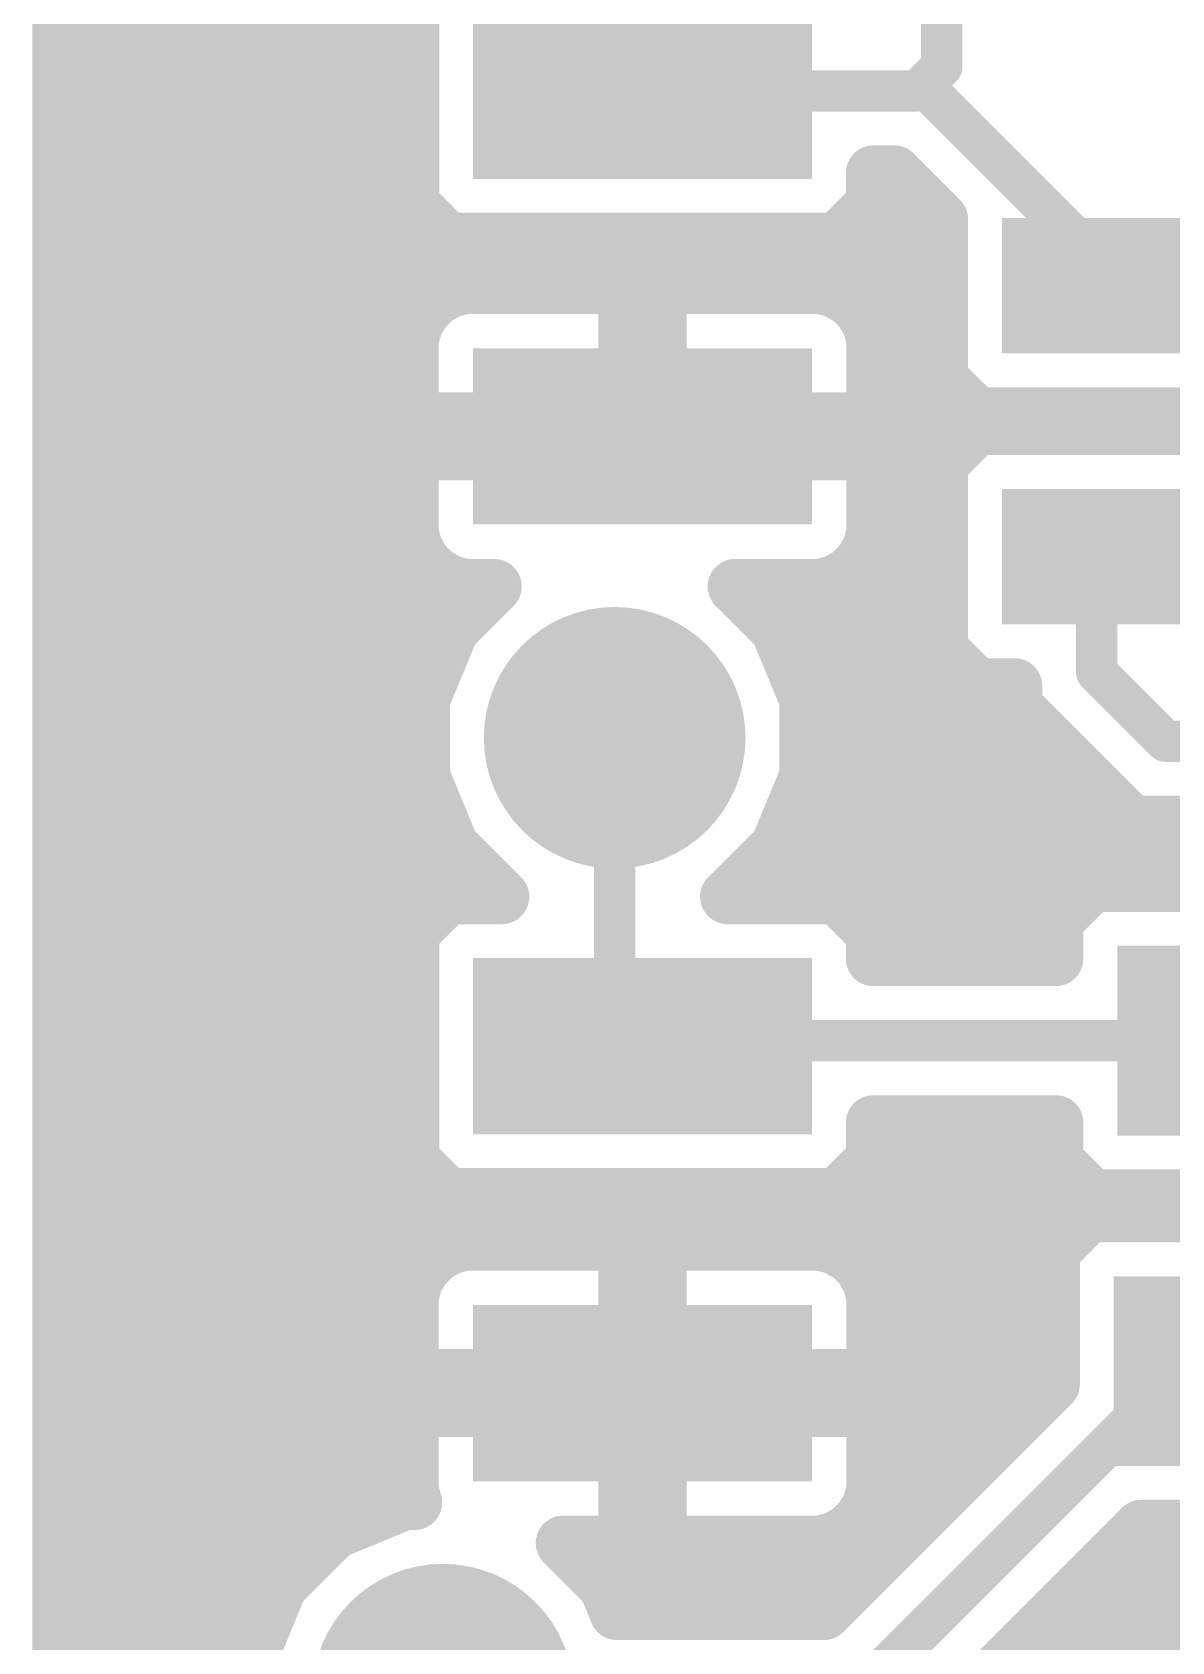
# Model space of a CAD drawing. Extents: x -40.6 to 40.6, y -25.6 to 25.6.
# Drawn here: x -33.71 to -25.3, y -13.71 to -1.83 of the extents above; entities that cross this region are included whole.
import ezdxf

# ---------------------------------------------------------------- set-up
doc = ezdxf.new("R2010")
doc.units = 0
doc.layers.add('1', color=22, linetype='CONTINUOUS')
doc.layers.add('18', color=82, linetype='CONTINUOUS')

# ---------------------------------------------------------------- blocks, each defined once
blk = doc.blocks.new('RECT')
blk.add_solid([(-0.5, -0.5), (0.5, -0.5), (-0.5, 0.5), (0.5, 0.5)])
blk = doc.blocks.new('ROUNDV')
at = {"const_width": 0.5}
blk.add_lwpolyline([(0, -0.25, 1), (0, 0.25, 1), (0, -0.25)], format="xyb", dxfattribs=at)

msp = doc.modelspace()

# ---------------------------------------------------------------- linework, layer by layer
at = {"layer": '1'}
for points, const_width in [([(-33.5066, -21.2058), (-33.5066, 8.5122)], 0.4064), ([(-32.258, 1.778), (-32.258, -5.0546)], 0.3048), ([(-27.0002, -2.0828), (-27.0002, -0.5842)], 0.3048), ([(-30.911, -1.4241), (-30.911, -3.0995)], 0.4064), ([(-33.5066, -1.6256), (-30.911, -1.6256)], 0.4064), ([(-33.5066, -2.032), (-30.911, -2.032)], 0.4064), ([(-27.1399, -2.2225), (-27.0002, -2.0828)], 0.3048), ([(-29.2078, -2.2618), (-27.1792, -2.2618)], 0.3048), ([(-27.1792, -2.2618), (-27.1399, -2.2225)], 0.3048), ([(-25.8572, -3.5052), (-27.1399, -2.2225)], 0.3048), ([(-33.5066, -2.4384), (-30.911, -2.4384)], 0.4064), ([(-33.5066, -2.8448), (-30.911, -2.8448)], 0.4064), ([(-27.5046, -3.0995), (-27.5046, -2.8674)], 0.4064), ([(-27.5046, -2.8674), (-27.3514, -2.8674)], 0.4064), ([(-27.3514, -2.8674), (-27.0104, -3.2084)], 0.4064), ([(-30.911, -3.0995), (-30.6455, -3.365)], 0.4064), ([(-27.7701, -3.365), (-27.5046, -3.0995)], 0.4064), ([(-33.5066, -3.2512), (-30.7593, -3.2512)], 0.4064), ([(-27.6563, -3.2512), (-27.0104, -3.2512)], 0.4064), ([(-27.0104, -3.2084), (-27.0104, -4.3867)], 0.4064), ([(-30.6455, -3.365), (-27.7701, -3.365)], 0.4064), ([(-25.8572, -3.699), (-25.8572, -3.5052)], 0.3048), ([(-33.5066, -3.6576), (-27.0104, -3.6576)], 0.4064), ([(-30.6343, -3.7358), (-30.7385, -3.7959)], 0.4064), ([(-30.518, -3.7046), (-30.6343, -3.7358)], 0.4064), ([(-29.3296, -3.7046), (-30.518, -3.7046)], 0.4064), ([(-29.3296, -4.69), (-29.3296, -3.7046)], 0.4064), ([(-29.086, -3.7046), (-29.086, -4.69)], 0.4064), ([(-27.8976, -3.7046), (-29.086, -3.7046)], 0.4064), ([(-27.7813, -3.7358), (-27.8976, -3.7046)], 0.4064), ([(-27.6771, -3.7959), (-27.7813, -3.7358)], 0.4064), ([(-30.8237, -3.8811), (-30.8838, -3.9853)], 0.4064), ([(-30.7385, -3.7959), (-30.8237, -3.8811)], 0.4064), ([(-27.5919, -3.8811), (-27.6771, -3.7959)], 0.4064), ([(-27.5318, -3.9853), (-27.5919, -3.8811)], 0.4064), ([(-30.8838, -3.9853), (-30.915, -4.1016)], 0.4064), ([(-27.5006, -4.1016), (-27.5318, -3.9853)], 0.4064), ([(-33.5066, -4.064), (-30.9049, -4.064)], 0.4064), ([(-30.915, -4.1016), (-30.915, -4.69)], 0.4064), ([(-29.3296, -4.064), (-29.086, -4.064)], 0.4064), ([(-27.5107, -4.064), (-27.0104, -4.064)], 0.4064), ([(-27.5006, -4.69), (-27.5006, -4.1016)], 0.4064), ([(-33.5066, -4.4704), (-30.915, -4.4704)], 0.4064), ([(-29.3296, -4.4704), (-29.086, -4.4704)], 0.4064), ([(-27.5006, -4.4704), (-26.9267, -4.4704)], 0.4064), ([(-27.0104, -4.3867), (-26.7449, -4.6522)], 0.4064), ([(-30.915, -4.69), (-29.3296, -4.69)], 0.4064), ([(-29.086, -4.69), (-29.3296, -4.69)], 0.4064), ([(-29.3296, -4.69), (-29.3296, -4.9336)], 0.4064), ([(-29.086, -4.9336), (-29.086, -4.69)], 0.4064), ([(-29.086, -4.69), (-27.5006, -4.69)], 0.4064), ([(-26.7449, -4.6522), (-24.9695, -4.6522)], 0.4064), ([(-26.7449, -4.7458), (-27.0104, -5.0113)], 0.4064), ([(-24.9695, -4.7458), (-26.7449, -4.7458)], 0.4064), ([(-33.5066, -4.8768), (-29.3296, -4.8768)], 0.4064), ([(-31.2024, -4.8118), (-31.8516, -5.461)], 0.3048), ([(-29.2078, -4.8118), (-31.2024, -4.8118)], 0.3048), ([(-29.3296, -4.9336), (-30.915, -4.9336)], 0.4064), ([(-30.915, -4.9336), (-30.915, -5.522)], 0.4064), ([(-29.086, -4.8768), (-26.8759, -4.8768)], 0.4064), ([(-27.5006, -4.9336), (-29.086, -4.9336)], 0.4064), ([(-27.5006, -5.522), (-27.5006, -4.9336)], 0.4064), ([(-27.0104, -5.0113), (-27.0104, -6.3867)], 0.4064), ([(-32.258, -5.0546), (-31.8516, -5.461)], 0.3048), ([(-33.5066, -5.2832), (-30.915, -5.2832)], 0.4064), ([(-27.5006, -5.2832), (-27.0104, -5.2832)], 0.4064), ([(-31.8516, -5.461), (-32.2326, -5.842)], 0.3048), ([(-30.915, -5.522), (-30.8838, -5.6383)], 0.4064), ([(-27.5318, -5.6383), (-27.5006, -5.522)], 0.4064), ([(-30.8838, -5.6383), (-30.8237, -5.7425)], 0.4064), ([(-27.5919, -5.7425), (-27.5318, -5.6383)], 0.4064), ([(-33.5066, -5.6896), (-30.8542, -5.6896)], 0.4064), ([(-30.8237, -5.7425), (-30.7385, -5.8277)], 0.4064), ([(-27.6771, -5.8277), (-27.5919, -5.7425)], 0.4064), ([(-27.5614, -5.6896), (-27.0104, -5.6896)], 0.4064), ([(-25.8572, -5.699), (-25.8572, -6.5532)], 0.3048), ([(-32.2326, -5.842), (-32.2326, -12.192)], 0.3048), ([(-30.7385, -5.8277), (-30.6343, -5.8878)], 0.4064), ([(-30.6343, -5.8878), (-30.518, -5.919)], 0.4064), ([(-27.8976, -5.919), (-27.7813, -5.8878)], 0.4064), ([(-27.7813, -5.8878), (-27.6771, -5.8277)], 0.4064), ([(-30.3023, -5.919), (-30.6157, -6.2323)], 0.4064), ([(-30.518, -5.919), (-30.3023, -5.919)], 0.4064), ([(-28.2107, -6.2323), (-28.5241, -5.919)], 0.4064), ([(-28.5241, -5.919), (-27.8976, -5.919)], 0.4064), ([(-33.5066, -6.096), (-30.4793, -6.096)], 0.4064), ([(-28.3471, -6.096), (-27.0104, -6.096)], 0.4064), ([(-30.6157, -6.2323), (-30.8316, -6.7537)], 0.4064), ([(-27.9948, -6.7537), (-28.2107, -6.2323)], 0.4064), ([(-27.0104, -6.3867), (-26.7449, -6.6522)], 0.4064), ([(-33.5066, -6.5024), (-30.7275, -6.5024)], 0.4064), ([(-28.0989, -6.5024), (-26.8947, -6.5024)], 0.4064), ([(-25.8572, -6.5532), (-25.3492, -7.0612)], 0.3048), ([(-26.7449, -6.6522), (-26.4628, -6.6522)], 0.4064), ([(-26.4628, -6.6522), (-26.4628, -6.804)], 0.4064), ([(-30.8316, -6.7537), (-30.8316, -7.3179)], 0.4064), ([(-27.9948, -7.3179), (-27.9948, -6.7537)], 0.4064), ([(-26.4628, -6.804), (-25.9548, -7.312)], 0.4064), ([(-33.5066, -6.9088), (-30.8316, -6.9088)], 0.4064), ([(-27.9948, -6.9088), (-26.358, -6.9088)], 0.4064), ([(-29.4132, -7.0358), (-29.4132, -9.1064)], 0.3048), ([(-25.3492, -7.0612), (-23.2062, -7.0612)], 0.3048), ([(-33.5066, -7.3152), (-30.8316, -7.3152)], 0.4064), ([(-30.8316, -7.3179), (-30.6157, -7.8393)], 0.4064), ([(-28.2107, -7.8393), (-27.9948, -7.3179)], 0.4064), ([(-27.9948, -7.3152), (-25.9516, -7.3152)], 0.4064), ([(-25.9548, -7.312), (-25.6, -7.6668)], 0.4064), ([(-25.6, -7.6668), (-24.1674, -7.6668)], 0.4064), ([(-33.5066, -7.7216), (-30.6644, -7.7216)], 0.4064), ([(-28.162, -7.7216), (-24.1674, -7.7216)], 0.4064), ([(-30.6157, -7.8393), (-30.2463, -8.2086)], 0.4064), ([(-28.5801, -8.2086), (-28.2107, -7.8393)], 0.4064), ([(-33.5066, -8.128), (-30.3269, -8.128)], 0.4064), ([(-28.4995, -8.128), (-25.9041, -8.128)], 0.4064), ([(-25.8939, -8.1178), (-26.1594, -8.3833)], 0.4064), ([(-24.5185, -8.1178), (-25.8939, -8.1178)], 0.4064), ([(-30.6455, -8.2086), (-30.911, -8.4741)], 0.4064), ([(-30.2463, -8.2086), (-30.6455, -8.2086)], 0.4064), ([(-27.7701, -8.2086), (-28.5801, -8.2086)], 0.4064), ([(-27.5046, -8.4741), (-27.7701, -8.2086)], 0.4064), ([(-26.1594, -8.3833), (-26.1594, -8.6654)], 0.4064), ([(-30.911, -8.4741), (-30.911, -10.1495)], 0.4064), ([(-27.5046, -8.6654), (-27.5046, -8.4741)], 0.4064), ([(-33.5066, -8.5344), (-30.911, -8.5344)], 0.4064), ([(-27.5046, -8.5344), (-26.1594, -8.5344)], 0.4064), ([(-26.1594, -8.6654), (-27.5046, -8.6654)], 0.4064), ([(-33.5066, -8.9408), (-30.911, -8.9408)], 0.4064), ([(-29.4132, -9.1064), (-29.2078, -9.3118)], 0.3048), ([(-33.5066, -9.3472), (-30.911, -9.3472)], 0.4064), ([(-29.167, -9.271), (-29.2078, -9.3118)], 0.3048), ([(-26.8224, -9.271), (-29.167, -9.271)], 0.3048), ([(-25.2062, -9.271), (-26.8224, -9.271)], 0.3048), ([(-33.5066, -9.7536), (-30.911, -9.7536)], 0.4064), ([(-27.5046, -10.1495), (-27.5046, -9.8766)], 0.4064), ([(-27.5046, -9.8766), (-26.1594, -9.8766)], 0.4064), ([(-26.1594, -9.8766), (-26.1594, -10.1587)], 0.4064), ([(-33.5066, -10.16), (-30.9005, -10.16)], 0.4064), ([(-30.911, -10.1495), (-30.6455, -10.415)], 0.4064), ([(-27.7701, -10.415), (-27.5046, -10.1495)], 0.4064), ([(-27.5151, -10.16), (-26.1581, -10.16)], 0.4064), ([(-26.1594, -10.1587), (-25.8939, -10.4242)], 0.4064), ([(-30.6455, -10.415), (-27.7701, -10.415)], 0.4064), ([(-25.8939, -10.4242), (-24.5185, -10.4242)], 0.4064), ([(-33.5066, -10.5664), (-25.9295, -10.5664)], 0.4064), ([(-25.9193, -10.5562), (-26.1848, -10.8217)], 0.4064), ([(-24.5439, -10.5562), (-25.9193, -10.5562)], 0.4064), ([(-30.518, -10.7646), (-30.6343, -10.7958)], 0.4064), ([(-29.3296, -10.7646), (-30.518, -10.7646)], 0.4064), ([(-29.3296, -11.75), (-29.3296, -10.7646)], 0.4064), ([(-27.8976, -10.7646), (-29.086, -10.7646)], 0.4064), ([(-29.086, -10.7646), (-29.086, -11.75)], 0.4064), ([(-27.7813, -10.7958), (-27.8976, -10.7646)], 0.4064), ([(-30.7385, -10.8559), (-30.8237, -10.9411)], 0.4064), ([(-30.6343, -10.7958), (-30.7385, -10.8559)], 0.4064), ([(-27.6771, -10.8559), (-27.7813, -10.7958)], 0.4064), ([(-27.5919, -10.9411), (-27.6771, -10.8559)], 0.4064), ([(-26.1848, -10.8217), (-26.1848, -11.8062)], 0.4064), ([(-33.5066, -10.9728), (-30.842, -10.9728)], 0.4064), ([(-30.8237, -10.9411), (-30.8838, -11.0453)], 0.4064), ([(-29.3296, -10.9728), (-29.086, -10.9728)], 0.4064), ([(-27.5318, -11.0453), (-27.5919, -10.9411)], 0.4064), ([(-27.5736, -10.9728), (-26.1848, -10.9728)], 0.4064), ([(-30.8838, -11.0453), (-30.915, -11.1616)], 0.4064), ([(-27.5006, -11.1616), (-27.5318, -11.0453)], 0.4064), ([(-30.915, -11.1616), (-30.915, -11.75)], 0.4064), ([(-27.5006, -11.75), (-27.5006, -11.1616)], 0.4064), ([(-33.5066, -11.3792), (-30.915, -11.3792)], 0.4064), ([(-29.3296, -11.3792), (-29.086, -11.3792)], 0.4064), ([(-27.5006, -11.3792), (-26.1848, -11.3792)], 0.4064), ([(-33.5066, -11.7856), (-29.3296, -11.7856)], 0.4064), ([(-30.915, -11.75), (-29.3296, -11.75)], 0.4064), ([(-29.6672, -11.9126), (-29.5402, -11.7856)], 0.3048), ([(-29.5402, -11.7856), (-29.1084, -11.7856)], 0.3048), ([(-29.086, -11.75), (-29.3296, -11.75)], 0.4064), ([(-29.3296, -11.75), (-29.3296, -11.9936)], 0.4064), ([(-29.1216, -11.7856), (-29.2078, -11.8718)], 0.3048), ([(-29.086, -11.9936), (-29.086, -11.75)], 0.4064), ([(-29.086, -11.75), (-27.5006, -11.75)], 0.4064), ([(-29.086, -11.7856), (-26.1848, -11.7856)], 0.4064), ([(-29.1084, -11.7856), (-29.1216, -11.7856)], 0.3048), ([(-26.1848, -11.8062), (-27.87, -13.4914)], 0.4064), ([(-25.2316, -11.7094), (-27.6192, -14.097)], 0.3048), ([(-32.6246, -12.9), (-30.9118, -11.8872)], 0.3048), ([(-30.9118, -11.8872), (-29.6926, -11.8872)], 0.3048), ([(-29.6926, -11.8872), (-29.6672, -11.9126)], 0.3048), ([(-29.3296, -11.9936), (-30.915, -11.9936)], 0.4064), ([(-30.915, -11.9936), (-30.915, -12.582)], 0.4064), ([(-29.3296, -12.979), (-29.3296, -11.9936)], 0.4064), ([(-29.3296, -11.9936), (-29.086, -11.9936)], 0.4064), ([(-29.086, -11.9936), (-29.086, -12.979)], 0.4064), ([(-27.5006, -11.9936), (-29.086, -11.9936)], 0.4064), ([(-27.5006, -12.582), (-27.5006, -11.9936)], 0.4064), ([(-33.5066, -12.192), (-30.915, -12.192)], 0.4064), ([(-29.3296, -12.192), (-29.086, -12.192)], 0.4064), ([(-27.5006, -12.192), (-26.5706, -12.192)], 0.4064), ([(-32.2326, -12.192), (-32.6246, -12.9)], 0.3048), ([(-33.5066, -12.5984), (-30.9106, -12.5984)], 0.4064), ([(-30.915, -12.582), (-30.8891, -12.6786)], 0.4064), ([(-29.3296, -12.5984), (-29.086, -12.5984)], 0.4064), ([(-27.5318, -12.6983), (-27.5006, -12.582)], 0.4064), ([(-27.505, -12.5984), (-26.977, -12.5984)], 0.4064), ([(-30.9623, -12.6786), (-31.4837, -12.8945)], 0.4064), ([(-30.8891, -12.6786), (-30.9623, -12.6786)], 0.4064), ([(-27.5919, -12.8025), (-27.5318, -12.6983)], 0.4064), ([(-31.4837, -12.8945), (-31.8827, -13.2935)], 0.4064), ([(-27.7813, -12.9478), (-27.6771, -12.8877)], 0.4064), ([(-27.6771, -12.8877), (-27.5919, -12.8025)], 0.4064), ([(-27.0136, -14.3478), (-25.5283, -12.8626)], 0.4064), ([(-25.5283, -12.8626), (-24.5439, -12.8626)], 0.4064), ([(-33.5066, -13.0048), (-31.5939, -13.0048)], 0.4064), ([(-32.6246, -18.3864), (-32.6246, -12.9)], 0.3048), ([(-29.4777, -13.2935), (-29.7923, -12.979)], 0.4064), ([(-29.7923, -12.979), (-29.3296, -12.979)], 0.4064), ([(-29.7665, -13.0048), (-27.3834, -13.0048)], 0.4064), ([(-29.086, -12.979), (-27.8976, -12.979)], 0.4064), ([(-27.8976, -12.979), (-27.7813, -12.9478)], 0.4064), ([(-25.6706, -13.0048), (-24.1928, -13.0048)], 0.4064), ([(-31.8827, -13.2935), (-32.0986, -13.8149)], 0.4064), ([(-29.3958, -13.4914), (-29.4777, -13.2935)], 0.4064), ([(-33.5066, -13.4112), (-31.9314, -13.4112)], 0.4064), ([(-29.429, -13.4112), (-27.7898, -13.4112)], 0.4064), ([(-27.87, -13.4914), (-29.3958, -13.4914)], 0.4064), ([(-26.077, -13.4112), (-24.1928, -13.4112)], 0.4064), ([(-33.5066, -13.8176), (-32.0986, -13.8176)], 0.4064), ([(-32.0986, -13.8149), (-32.0986, -14.3791)], 0.4064), ([(-26.4834, -13.8176), (-24.1928, -13.8176)], 0.4064)]:
    msp.add_lwpolyline(points, dxfattribs=dict(at, const_width=const_width))
for points, const_width in [([(-33.5066, -1.524, 1), (-33.5066, -1.7272)], 0.2032), ([(-30.911, -1.7272, 1), (-30.911, -1.524)], 0.2032), ([(-33.5066, -1.9304, 1), (-33.5066, -2.1336)], 0.2032), ([(-30.911, -2.1336, 1), (-30.911, -1.9304)], 0.2032), ([(-27.0764, -2.0828, 1), (-26.924, -2.0828)], 0.1524), ([(-26.9463, -2.1367, 1), (-27.0541, -2.0289)], 0.1524), ([(-29.2078, -2.1856, 1), (-29.2078, -2.338)], 0.1524), ([(-27.2331, -2.2079, 1), (-27.1253, -2.3157)], 0.1524), ([(-27.086, -2.1686, 1), (-27.1938, -2.2764)], 0.1524), ([(-27.1938, -2.1686, 1), (-27.086, -2.2764)], 0.1524), ([(-27.086, -2.2764, 1), (-27.1938, -2.1686)], 0.1524), ([(-27.1792, -2.338, 1), (-27.1792, -2.1856)], 0.1524), ([(-33.5066, -2.3368, 1), (-33.5066, -2.54)], 0.2032), ([(-30.911, -2.54, 1), (-30.911, -2.3368)], 0.2032), ([(-33.5066, -2.7432, 1), (-33.5066, -2.9464)], 0.2032), ([(-30.911, -2.9464, 1), (-30.911, -2.7432)], 0.2032), ([(-27.403, -2.8674, 1), (-27.6062, -2.8674)], 0.2032), ([(-27.5046, -2.7658, 1), (-27.5046, -2.969)], 0.2032), ([(-27.2796, -2.7956, 1), (-27.4233, -2.9392)], 0.2032), ([(-27.3514, -2.969, 1), (-27.3514, -2.7658)], 0.2032), ([(-30.8392, -3.0277, 1), (-30.9828, -3.1714)], 0.2032), ([(-27.4328, -3.1714, 1), (-27.5764, -3.0277)], 0.2032), ([(-33.5066, -3.1496, 1), (-33.5066, -3.3528)], 0.2032), ([(-31.0126, -3.0995, 1), (-30.8094, -3.0995)], 0.2032), ([(-30.7593, -3.3528, 1), (-30.7593, -3.1496)], 0.2032), ([(-27.6563, -3.1496, 1), (-27.6563, -3.3528)], 0.2032), ([(-27.6062, -3.0995, 1), (-27.403, -3.0995)], 0.2032), ([(-26.9088, -3.2084, 1), (-27.112, -3.2084)], 0.2032), ([(-27.0822, -3.2803, 1), (-26.9386, -3.1366)], 0.2032), ([(-27.0104, -3.3528, 1), (-27.0104, -3.1496)], 0.2032), ([(-30.6455, -3.2634, 1), (-30.6455, -3.4666)], 0.2032), ([(-30.7174, -3.4368, 1), (-30.5737, -3.2932)], 0.2032), ([(-27.8419, -3.2932, 1), (-27.6982, -3.4368)], 0.2032), ([(-27.7701, -3.4666, 1), (-27.7701, -3.2634)], 0.2032), ([(-25.781, -3.5052, 1), (-25.9334, -3.5052)], 0.1524), ([(-25.9111, -3.5591, 1), (-25.8033, -3.4513)], 0.1524), ([(-33.5066, -3.556, 1), (-33.5066, -3.7592)], 0.2032), ([(-30.6606, -3.6376, 1), (-30.608, -3.8339)], 0.2032), ([(-30.5835, -3.8237, 1), (-30.6851, -3.6478)], 0.2032), ([(-30.518, -3.603, 1), (-30.518, -3.8062)], 0.2032), ([(-30.4917, -3.8027, 1), (-30.5443, -3.6065)], 0.2032), ([(-29.228, -3.7046, 1), (-29.4312, -3.7046)], 0.2032), ([(-29.3296, -3.8062, 1), (-29.3296, -3.603)], 0.2032), ([(-28.9844, -3.7046, 1), (-29.1876, -3.7046)], 0.2032), ([(-29.086, -3.603, 1), (-29.086, -3.8062)], 0.2032), ([(-27.8713, -3.6065, 1), (-27.9239, -3.8027)], 0.2032), ([(-27.8976, -3.8062, 1), (-27.8976, -3.603)], 0.2032), ([(-27.7305, -3.6478, 1), (-27.8321, -3.8237)], 0.2032), ([(-27.8076, -3.8339, 1), (-27.755, -3.6376)], 0.2032), ([(-27.0104, -3.7592, 1), (-27.0104, -3.556)], 0.2032), ([(-30.7357, -3.9319, 1), (-30.9116, -3.8303)], 0.2032), ([(-30.7893, -3.708, 1), (-30.6877, -3.8839)], 0.2032), ([(-30.6667, -3.8678, 1), (-30.8104, -3.7241)], 0.2032), ([(-27.6052, -3.7241, 1), (-27.7489, -3.8678)], 0.2032), ([(-27.7279, -3.8839, 1), (-27.6263, -3.708)], 0.2032), ([(-27.504, -3.8303, 1), (-27.6799, -3.9319)], 0.2032), ([(-25.9334, -3.699, 1), (-25.781, -3.699)], 0.1524), ([(-30.7857, -4.0116, 1), (-30.982, -3.959)], 0.2032), ([(-30.8955, -3.8092, 1), (-30.7518, -3.9529)], 0.2032), ([(-27.6638, -3.9529, 1), (-27.5201, -3.8092)], 0.2032), ([(-27.4336, -3.959, 1), (-27.6299, -4.0116)], 0.2032), ([(-33.5066, -3.9624, 1), (-33.5066, -4.1656)], 0.2032), ([(-30.8134, -4.1016, 1), (-31.0166, -4.1016)], 0.2032), ([(-30.9718, -3.9345, 1), (-30.7959, -4.0361)], 0.2032), ([(-30.9049, -4.1656, 1), (-30.9049, -3.9624)], 0.2032), ([(-29.3296, -3.9624, 1), (-29.3296, -4.1656)], 0.2032), ([(-29.086, -4.1656, 1), (-29.086, -3.9624)], 0.2032), ([(-27.6197, -4.0361, 1), (-27.4438, -3.9345)], 0.2032), ([(-27.5107, -3.9624, 1), (-27.5107, -4.1656)], 0.2032), ([(-27.399, -4.1016, 1), (-27.6022, -4.1016)], 0.2032), ([(-27.0104, -4.1656, 1), (-27.0104, -3.9624)], 0.2032), ([(-31.0131, -4.0753, 1), (-30.8169, -4.1279)], 0.2032), ([(-27.5987, -4.1279, 1), (-27.4025, -4.0753)], 0.2032), ([(-33.5066, -4.3688, 1), (-33.5066, -4.572)], 0.2032), ([(-30.915, -4.572, 1), (-30.915, -4.3688)], 0.2032), ([(-29.3296, -4.3688, 1), (-29.3296, -4.572)], 0.2032), ([(-29.086, -4.572, 1), (-29.086, -4.3688)], 0.2032), ([(-27.5006, -4.3688, 1), (-27.5006, -4.572)], 0.2032), ([(-26.9386, -4.3149, 1), (-27.0822, -4.4586)], 0.2032), ([(-26.9267, -4.572, 1), (-26.9267, -4.3688)], 0.2032), ([(-27.112, -4.3867, 1), (-26.9088, -4.3867)], 0.2032), ([(-30.915, -4.5884, 1), (-30.915, -4.7916)], 0.2032), ([(-29.3296, -4.5884, 1), (-29.3296, -4.7916)], 0.2032), ([(-29.228, -4.69, 1), (-29.4312, -4.69)], 0.2032), ([(-29.3296, -4.7916, 1), (-29.3296, -4.5884)], 0.2032), ([(-28.9844, -4.69, 1), (-29.1876, -4.69)], 0.2032), ([(-29.086, -4.5884, 1), (-29.086, -4.7916)], 0.2032), ([(-29.086, -4.7916, 1), (-29.086, -4.5884)], 0.2032), ([(-27.5006, -4.7916, 1), (-27.5006, -4.5884)], 0.2032), ([(-26.7449, -4.5506, 1), (-26.7449, -4.7538)], 0.2032), ([(-26.8168, -4.724, 1), (-26.6731, -4.5804)], 0.2032), ([(-31.0166, -4.69, 1), (-30.8134, -4.69)], 0.2032), ([(-29.4312, -4.69, 1), (-29.228, -4.69)], 0.2032), ([(-29.1876, -4.69, 1), (-28.9844, -4.69)], 0.2032), ([(-27.6022, -4.69, 1), (-27.399, -4.69)], 0.2032), ([(-26.7449, -4.6442, 1), (-26.7449, -4.8474)], 0.2032), ([(-26.6731, -4.8176, 1), (-26.8168, -4.674)], 0.2032), ([(-33.5066, -4.7752, 1), (-33.5066, -4.9784)], 0.2032), ([(-31.2024, -4.7356, 1), (-31.2024, -4.888)], 0.1524), ([(-31.1485, -4.8657, 1), (-31.2563, -4.7579)], 0.1524), ([(-30.915, -4.832, 1), (-30.915, -5.0352)], 0.2032), ([(-30.8134, -4.9336, 1), (-31.0166, -4.9336)], 0.2032), ([(-29.3296, -4.9784, 1), (-29.3296, -4.7752)], 0.2032), ([(-29.3296, -5.0352, 1), (-29.3296, -4.832)], 0.2032), ([(-29.086, -4.7752, 1), (-29.086, -4.9784)], 0.2032), ([(-29.086, -4.832, 1), (-29.086, -5.0352)], 0.2032), ([(-29.2078, -4.888, 1), (-29.2078, -4.7356)], 0.1524), ([(-27.399, -4.9336, 1), (-27.6022, -4.9336)], 0.2032), ([(-27.5006, -5.0352, 1), (-27.5006, -4.832)], 0.2032), ([(-26.8759, -4.9784, 1), (-26.8759, -4.7752)], 0.2032), ([(-29.4312, -4.9336, 1), (-29.228, -4.9336)], 0.2032), ([(-29.1876, -4.9336, 1), (-28.9844, -4.9336)], 0.2032), ([(-26.9088, -5.0113, 1), (-27.112, -5.0113)], 0.2032), ([(-27.0822, -4.9394, 1), (-26.9386, -5.0831)], 0.2032), ([(-32.2041, -5.0007, 1), (-32.3119, -5.1085)], 0.1524), ([(-32.3342, -5.0546, 1), (-32.1818, -5.0546)], 0.1524), ([(-33.5066, -5.1816, 1), (-33.5066, -5.3848)], 0.2032), ([(-30.915, -5.3848, 1), (-30.915, -5.1816)], 0.2032), ([(-27.5006, -5.1816, 1), (-27.5006, -5.3848)], 0.2032), ([(-27.0104, -5.3848, 1), (-27.0104, -5.1816)], 0.2032), ([(-31.9055, -5.4071, 1), (-31.7977, -5.5149)], 0.1524), ([(-31.7977, -5.5149, 1), (-31.9055, -5.4071)], 0.1524), ([(-31.9055, -5.5149, 1), (-31.7977, -5.4071)], 0.1524), ([(-30.8169, -5.4957, 1), (-31.0131, -5.5483)], 0.2032), ([(-27.4025, -5.5483, 1), (-27.5987, -5.4957)], 0.2032), ([(-31.0166, -5.522, 1), (-30.8134, -5.522)], 0.2032), ([(-30.7959, -5.5875, 1), (-30.9718, -5.6891)], 0.2032), ([(-27.4438, -5.6891, 1), (-27.6197, -5.5875)], 0.2032), ([(-27.6022, -5.522, 1), (-27.399, -5.522)], 0.2032), ([(-33.5066, -5.588, 1), (-33.5066, -5.7912)], 0.2032), ([(-30.982, -5.6646, 1), (-30.7857, -5.612)], 0.2032), ([(-30.7518, -5.6707, 1), (-30.8955, -5.8144)], 0.2032), ([(-30.8542, -5.7912, 1), (-30.8542, -5.588)], 0.2032), ([(-27.5201, -5.8144, 1), (-27.6638, -5.6707)], 0.2032), ([(-27.5614, -5.588, 1), (-27.5614, -5.7912)], 0.2032), ([(-27.6299, -5.612, 1), (-27.4336, -5.6646)], 0.2032), ([(-27.0104, -5.7912, 1), (-27.0104, -5.588)], 0.2032), ([(-25.781, -5.699, 1), (-25.9334, -5.699)], 0.1524), ([(-32.1564, -5.842, 1), (-32.3088, -5.842)], 0.1524), ([(-30.9116, -5.7933, 1), (-30.7357, -5.6917)], 0.2032), ([(-30.6877, -5.7397, 1), (-30.7893, -5.9156)], 0.2032), ([(-30.8104, -5.8995, 1), (-30.6667, -5.7558)], 0.2032), ([(-30.608, -5.7897, 1), (-30.6606, -5.986)], 0.2032), ([(-30.6851, -5.9758, 1), (-30.5835, -5.7999)], 0.2032), ([(-27.8321, -5.7999, 1), (-27.7305, -5.9758)], 0.2032), ([(-27.755, -5.986, 1), (-27.8076, -5.7897)], 0.2032), ([(-27.7489, -5.7558, 1), (-27.6052, -5.8995)], 0.2032), ([(-27.6263, -5.9156, 1), (-27.7279, -5.7397)], 0.2032), ([(-27.6799, -5.6917, 1), (-27.504, -5.7933)], 0.2032), ([(-32.2865, -5.7881, 1), (-32.1787, -5.8959)], 0.1524), ([(-30.518, -5.8174, 1), (-30.518, -6.0206)], 0.2032), ([(-30.5443, -6.0171, 1), (-30.4917, -5.8209)], 0.2032), ([(-30.2305, -5.9908, 1), (-30.3742, -5.8472)], 0.2032), ([(-30.3023, -6.0206, 1), (-30.3023, -5.8174)], 0.2032), ([(-28.5241, -5.8174, 1), (-28.5241, -6.0206)], 0.2032), ([(-28.4522, -5.8472, 1), (-28.5959, -5.9908)], 0.2032), ([(-27.9239, -5.8209, 1), (-27.8713, -6.0171)], 0.2032), ([(-27.8976, -6.0206, 1), (-27.8976, -5.8174)], 0.2032), ([(-33.5066, -5.9944, 1), (-33.5066, -6.1976)], 0.2032), ([(-30.4793, -6.1976, 1), (-30.4793, -5.9944)], 0.2032), ([(-28.3471, -5.9944, 1), (-28.3471, -6.1976)], 0.2032), ([(-27.0104, -6.1976, 1), (-27.0104, -5.9944)], 0.2032), ([(-30.5218, -6.2712, 1), (-30.7095, -6.1935)], 0.2032), ([(-28.1169, -6.1935, 1), (-28.3046, -6.2712)], 0.2032), ([(-30.6875, -6.1605, 1), (-30.5438, -6.3042)], 0.2032), ([(-28.2826, -6.3042, 1), (-28.1389, -6.1605)], 0.2032), ([(-26.9386, -6.3149, 1), (-27.0822, -6.4586)], 0.2032), ([(-27.112, -6.3867, 1), (-26.9088, -6.3867)], 0.2032), ([(-33.5066, -6.4008, 1), (-33.5066, -6.604)], 0.2032), ([(-30.7275, -6.604, 1), (-30.7275, -6.4008)], 0.2032), ([(-28.0989, -6.4008, 1), (-28.0989, -6.604)], 0.2032), ([(-26.8947, -6.604, 1), (-26.8947, -6.4008)], 0.2032), ([(-25.8033, -6.4993, 1), (-25.9111, -6.6071)], 0.1524), ([(-26.7449, -6.5506, 1), (-26.7449, -6.7538)], 0.2032), ([(-26.8168, -6.724, 1), (-26.6731, -6.5804)], 0.2032), ([(-26.3612, -6.6522, 1), (-26.5644, -6.6522)], 0.2032), ([(-26.4628, -6.7538, 1), (-26.4628, -6.5506)], 0.2032), ([(-25.9334, -6.5532, 1), (-25.781, -6.5532)], 0.1524), ([(-30.73, -6.7537, 1), (-30.9332, -6.7537)], 0.2032), ([(-30.9255, -6.7148, 1), (-30.7377, -6.7925)], 0.2032), ([(-27.8932, -6.7537, 1), (-28.0964, -6.7537)], 0.2032), ([(-28.0887, -6.7925, 1), (-27.9009, -6.7148)], 0.2032), ([(-26.391, -6.7322, 1), (-26.5346, -6.8759)], 0.2032), ([(-33.5066, -6.8072, 1), (-33.5066, -7.0104)], 0.2032), ([(-30.8316, -7.0104, 1), (-30.8316, -6.8072)], 0.2032), ([(-27.9948, -6.8072, 1), (-27.9948, -7.0104)], 0.2032), ([(-26.5644, -6.804, 1), (-26.3612, -6.804)], 0.2032), ([(-26.358, -7.0104, 1), (-26.358, -6.8072)], 0.2032), ([(-29.337, -7.0358, 1), (-29.4894, -7.0358)], 0.1524), ([(-25.3492, -6.985, 1), (-25.3492, -7.1374)], 0.1524), ([(-25.4031, -7.1151, 1), (-25.2953, -7.0073)], 0.1524), ([(-33.5066, -7.2136, 1), (-33.5066, -7.4168)], 0.2032), ([(-30.7377, -7.2791, 1), (-30.9255, -7.3568)], 0.2032), ([(-30.8316, -7.4168, 1), (-30.8316, -7.2136)], 0.2032), ([(-27.9948, -7.2136, 1), (-27.9948, -7.4168)], 0.2032), ([(-27.9009, -7.3568, 1), (-28.0887, -7.2791)], 0.2032), ([(-25.883, -7.2402, 1), (-26.0266, -7.3839)], 0.2032), ([(-25.9516, -7.4168, 1), (-25.9516, -7.2136)], 0.2032), ([(-30.9332, -7.3179, 1), (-30.73, -7.3179)], 0.2032), ([(-28.0964, -7.3179, 1), (-27.8932, -7.3179)], 0.2032), ([(-26.0266, -7.3839, 1), (-25.883, -7.2402)], 0.2032), ([(-25.6, -7.5652, 1), (-25.6, -7.7684)], 0.2032), ([(-33.5066, -7.62, 1), (-33.5066, -7.8232)], 0.2032), ([(-30.6644, -7.8232, 1), (-30.6644, -7.62)], 0.2032), ([(-28.162, -7.62, 1), (-28.162, -7.8232)], 0.2032), ([(-25.6719, -7.7386, 1), (-25.5282, -7.595)], 0.2032), ([(-30.5438, -7.7674, 1), (-30.6875, -7.9111)], 0.2032), ([(-30.7095, -7.8781, 1), (-30.5218, -7.8004)], 0.2032), ([(-28.3046, -7.8004, 1), (-28.1169, -7.8781)], 0.2032), ([(-28.1389, -7.9111, 1), (-28.2826, -7.7674)], 0.2032), ([(-33.5066, -8.0264, 1), (-33.5066, -8.2296)], 0.2032), ([(-30.3269, -8.2296, 1), (-30.3269, -8.0264)], 0.2032), ([(-28.4995, -8.0264, 1), (-28.4995, -8.2296)], 0.2032), ([(-25.8939, -8.0162, 1), (-25.8939, -8.2194)], 0.2032), ([(-25.8221, -8.1896, 1), (-25.9658, -8.046)], 0.2032), ([(-25.9041, -8.2296, 1), (-25.9041, -8.0264)], 0.2032), ([(-30.6455, -8.107, 1), (-30.6455, -8.3102)], 0.2032), ([(-30.5737, -8.2804, 1), (-30.7174, -8.1368)], 0.2032), ([(-30.3182, -8.2804, 1), (-30.1745, -8.1368)], 0.2032), ([(-30.2463, -8.3102, 1), (-30.2463, -8.107)], 0.2032), ([(-28.5801, -8.107, 1), (-28.5801, -8.3102)], 0.2032), ([(-28.6519, -8.1368, 1), (-28.5082, -8.2804)], 0.2032), ([(-27.6982, -8.1368, 1), (-27.8419, -8.2804)], 0.2032), ([(-27.7701, -8.3102, 1), (-27.7701, -8.107)], 0.2032), ([(-26.0578, -8.3833, 1), (-26.261, -8.3833)], 0.2032), ([(-30.8094, -8.4741, 1), (-31.0126, -8.4741)], 0.2032), ([(-30.9828, -8.4022, 1), (-30.8392, -8.5459)], 0.2032), ([(-27.403, -8.4741, 1), (-27.6062, -8.4741)], 0.2032), ([(-27.5764, -8.5459, 1), (-27.4328, -8.4022)], 0.2032), ([(-26.2312, -8.3114, 1), (-26.0876, -8.4551)], 0.2032), ([(-33.5066, -8.4328, 1), (-33.5066, -8.636)], 0.2032), ([(-30.911, -8.636, 1), (-30.911, -8.4328)], 0.2032), ([(-27.5046, -8.4328, 1), (-27.5046, -8.636)], 0.2032), ([(-26.1594, -8.636, 1), (-26.1594, -8.4328)], 0.2032), ([(-27.5046, -8.5638, 1), (-27.5046, -8.767)], 0.2032), ([(-26.1594, -8.767, 1), (-26.1594, -8.5638)], 0.2032), ([(-27.6062, -8.6654, 1), (-27.403, -8.6654)], 0.2032), ([(-26.261, -8.6654, 1), (-26.0578, -8.6654)], 0.2032), ([(-33.5066, -8.8392, 1), (-33.5066, -9.0424)], 0.2032), ([(-30.911, -9.0424, 1), (-30.911, -8.8392)], 0.2032), ([(-29.3593, -9.0525, 1), (-29.4671, -9.1603)], 0.1524), ([(-33.5066, -9.2456, 1), (-33.5066, -9.4488)], 0.2032), ([(-30.911, -9.4488, 1), (-30.911, -9.2456)], 0.2032), ([(-29.4894, -9.1064, 1), (-29.337, -9.1064)], 0.1524), ([(-29.167, -9.1948, 1), (-29.167, -9.3472)], 0.1524), ([(-29.1131, -9.3249, 1), (-29.2209, -9.2171)], 0.1524), ([(-26.8224, -9.1948, 1), (-26.8224, -9.3472)], 0.1524), ([(-26.8224, -9.3472, 1), (-26.8224, -9.1948)], 0.1524), ([(-29.2617, -9.2579, 1), (-29.1539, -9.3657)], 0.1524), ([(-29.2617, -9.3657, 1), (-29.1539, -9.2579)], 0.1524), ([(-33.5066, -9.652, 1), (-33.5066, -9.8552)], 0.2032), ([(-30.911, -9.8552, 1), (-30.911, -9.652)], 0.2032), ([(-27.403, -9.8766, 1), (-27.6062, -9.8766)], 0.2032), ([(-27.5046, -9.775, 1), (-27.5046, -9.9782)], 0.2032), ([(-26.0578, -9.8766, 1), (-26.261, -9.8766)], 0.2032), ([(-26.1594, -9.9782, 1), (-26.1594, -9.775)], 0.2032), ([(-33.5066, -10.0584, 1), (-33.5066, -10.2616)], 0.2032), ([(-30.8392, -10.0777, 1), (-30.9828, -10.2214)], 0.2032), ([(-30.9005, -10.2616, 1), (-30.9005, -10.0584)], 0.2032), ([(-27.5151, -10.0584, 1), (-27.5151, -10.2616)], 0.2032), ([(-27.4328, -10.2214, 1), (-27.5764, -10.0777)], 0.2032), ([(-26.0876, -10.0869, 1), (-26.2312, -10.2306)], 0.2032), ([(-26.1581, -10.2616, 1), (-26.1581, -10.0584)], 0.2032), ([(-31.0126, -10.1495, 1), (-30.8094, -10.1495)], 0.2032), ([(-27.6062, -10.1495, 1), (-27.403, -10.1495)], 0.2032), ([(-26.261, -10.1587, 1), (-26.0578, -10.1587)], 0.2032), ([(-30.6455, -10.3134, 1), (-30.6455, -10.5166)], 0.2032), ([(-27.7701, -10.5166, 1), (-27.7701, -10.3134)], 0.2032), ([(-30.7174, -10.4868, 1), (-30.5737, -10.3432)], 0.2032), ([(-27.8419, -10.3432, 1), (-27.6982, -10.4868)], 0.2032), ([(-25.8939, -10.3226, 1), (-25.8939, -10.5258)], 0.2032), ([(-25.9658, -10.496, 1), (-25.8221, -10.3524)], 0.2032), ([(-33.5066, -10.4648, 1), (-33.5066, -10.668)], 0.2032), ([(-25.9193, -10.4546, 1), (-25.9193, -10.6578)], 0.2032), ([(-25.8475, -10.628, 1), (-25.9912, -10.4844)], 0.2032), ([(-25.9295, -10.668, 1), (-25.9295, -10.4648)], 0.2032), ([(-30.518, -10.663, 1), (-30.518, -10.8662)], 0.2032), ([(-30.4917, -10.8627, 1), (-30.5443, -10.6665)], 0.2032), ([(-29.228, -10.7646, 1), (-29.4312, -10.7646)], 0.2032), ([(-29.3296, -10.8662, 1), (-29.3296, -10.663)], 0.2032), ([(-29.086, -10.663, 1), (-29.086, -10.8662)], 0.2032), ([(-28.9844, -10.7646, 1), (-29.1876, -10.7646)], 0.2032), ([(-27.8713, -10.6665, 1), (-27.9239, -10.8627)], 0.2032), ([(-27.8976, -10.8662, 1), (-27.8976, -10.663)], 0.2032), ([(-30.7893, -10.768, 1), (-30.6877, -10.9439)], 0.2032), ([(-30.6667, -10.9278, 1), (-30.8104, -10.7841)], 0.2032), ([(-30.6606, -10.6976, 1), (-30.608, -10.8939)], 0.2032), ([(-30.5835, -10.8837, 1), (-30.6851, -10.7078)], 0.2032), ([(-27.7305, -10.7078, 1), (-27.8321, -10.8837)], 0.2032), ([(-27.8076, -10.8939, 1), (-27.755, -10.6976)], 0.2032), ([(-27.6052, -10.7841, 1), (-27.7489, -10.9278)], 0.2032), ([(-27.7279, -10.9439, 1), (-27.6263, -10.768)], 0.2032), ([(-26.0832, -10.8217, 1), (-26.2864, -10.8217)], 0.2032), ([(-26.2566, -10.7498, 1), (-26.113, -10.8935)], 0.2032), ([(-33.5066, -10.8712, 1), (-33.5066, -11.0744)], 0.2032), ([(-30.8955, -10.8692, 1), (-30.7518, -11.0129)], 0.2032), ([(-30.7357, -10.9919, 1), (-30.9116, -10.8903)], 0.2032), ([(-30.842, -11.0744, 1), (-30.842, -10.8712)], 0.2032), ([(-29.3296, -10.8712, 1), (-29.3296, -11.0744)], 0.2032), ([(-29.086, -11.0744, 1), (-29.086, -10.8712)], 0.2032), ([(-27.504, -10.8903, 1), (-27.6799, -10.9919)], 0.2032), ([(-27.5736, -10.8712, 1), (-27.5736, -11.0744)], 0.2032), ([(-27.6638, -11.0129, 1), (-27.5201, -10.8692)], 0.2032), ([(-26.1848, -11.0744, 1), (-26.1848, -10.8712)], 0.2032), ([(-30.9718, -10.9945, 1), (-30.7959, -11.0961)], 0.2032), ([(-30.7857, -11.0716, 1), (-30.982, -11.019)], 0.2032), ([(-27.4336, -11.019, 1), (-27.6299, -11.0716)], 0.2032), ([(-27.6197, -11.0961, 1), (-27.4438, -10.9945)], 0.2032), ([(-30.8134, -11.1616, 1), (-31.0166, -11.1616)], 0.2032), ([(-31.0131, -11.1353, 1), (-30.8169, -11.1879)], 0.2032), ([(-27.399, -11.1616, 1), (-27.6022, -11.1616)], 0.2032), ([(-27.5987, -11.1879, 1), (-27.4025, -11.1353)], 0.2032), ([(-33.5066, -11.2776, 1), (-33.5066, -11.4808)], 0.2032), ([(-30.915, -11.4808, 1), (-30.915, -11.2776)], 0.2032), ([(-29.3296, -11.2776, 1), (-29.3296, -11.4808)], 0.2032), ([(-29.086, -11.4808, 1), (-29.086, -11.2776)], 0.2032), ([(-27.5006, -11.2776, 1), (-27.5006, -11.4808)], 0.2032), ([(-26.1848, -11.4808, 1), (-26.1848, -11.2776)], 0.2032), ([(-33.5066, -11.684, 1), (-33.5066, -11.8872)], 0.2032), ([(-30.915, -11.6484, 1), (-30.915, -11.8516)], 0.2032), ([(-29.5402, -11.7094, 1), (-29.5402, -11.8618)], 0.1524), ([(-29.4863, -11.8395, 1), (-29.5941, -11.7317)], 0.1524), ([(-29.3296, -11.6484, 1), (-29.3296, -11.8516)], 0.2032), ([(-29.228, -11.75, 1), (-29.4312, -11.75)], 0.2032), ([(-29.3296, -11.8516, 1), (-29.3296, -11.6484)], 0.2032), ([(-29.3296, -11.8872, 1), (-29.3296, -11.684)], 0.2032), ([(-28.9844, -11.75, 1), (-29.1876, -11.75)], 0.2032), ([(-29.086, -11.6484, 1), (-29.086, -11.8516)], 0.2032), ([(-29.086, -11.684, 1), (-29.086, -11.8872)], 0.2032), ([(-29.1216, -11.7094, 1), (-29.1216, -11.8618)], 0.1524), ([(-29.0677, -11.8395, 1), (-29.1755, -11.7317)], 0.1524), ([(-29.086, -11.8516, 1), (-29.086, -11.6484)], 0.2032), ([(-29.1084, -11.8618, 1), (-29.1084, -11.7094)], 0.1524), ([(-29.1084, -11.8618, 1), (-29.1084, -11.7094)], 0.1524), ([(-27.5006, -11.8516, 1), (-27.5006, -11.6484)], 0.2032), ([(-26.113, -11.878, 1), (-26.2566, -11.7343)], 0.2032), ([(-26.1848, -11.8872, 1), (-26.1848, -11.684)], 0.2032), ([(-25.1777, -11.7633, 1), (-25.2855, -11.6555)], 0.1524), ([(-31.0166, -11.75, 1), (-30.8134, -11.75)], 0.2032), ([(-30.9118, -11.811, 1), (-30.9118, -11.9634)], 0.1524), ([(-30.873, -11.9528, 1), (-30.9506, -11.8216)], 0.1524), ([(-29.6387, -11.8333, 1), (-29.7465, -11.9411)], 0.1524), ([(-29.6926, -11.9634, 1), (-29.6926, -11.811)], 0.1524), ([(-29.4312, -11.75, 1), (-29.228, -11.75)], 0.2032), ([(-29.2617, -11.8179, 1), (-29.1539, -11.9257)], 0.1524), ([(-29.1876, -11.75, 1), (-28.9844, -11.75)], 0.2032), ([(-27.6022, -11.75, 1), (-27.399, -11.75)], 0.2032), ([(-26.2864, -11.8062, 1), (-26.0832, -11.8062)], 0.2032), ([(-30.915, -11.892, 1), (-30.915, -12.0952)], 0.2032), ([(-30.8134, -11.9936, 1), (-31.0166, -11.9936)], 0.2032), ([(-29.7211, -11.8587, 1), (-29.6133, -11.9665)], 0.1524), ([(-29.7211, -11.9665, 1), (-29.6133, -11.8587)], 0.1524), ([(-29.228, -11.9936, 1), (-29.4312, -11.9936)], 0.2032), ([(-29.3296, -11.892, 1), (-29.3296, -12.0952)], 0.2032), ([(-29.3296, -12.0952, 1), (-29.3296, -11.892)], 0.2032), ([(-28.9844, -11.9936, 1), (-29.1876, -11.9936)], 0.2032), ([(-29.086, -11.892, 1), (-29.086, -12.0952)], 0.2032), ([(-29.086, -12.0952, 1), (-29.086, -11.892)], 0.2032), ([(-27.399, -11.9936, 1), (-27.6022, -11.9936)], 0.2032), ([(-27.5006, -12.0952, 1), (-27.5006, -11.892)], 0.2032), ([(-33.5066, -12.0904, 1), (-33.5066, -12.2936)], 0.2032), ([(-30.915, -12.2936, 1), (-30.915, -12.0904)], 0.2032), ([(-29.4312, -11.9936, 1), (-29.228, -11.9936)], 0.2032), ([(-29.3296, -12.0904, 1), (-29.3296, -12.2936)], 0.2032), ([(-29.1876, -11.9936, 1), (-28.9844, -11.9936)], 0.2032), ([(-29.086, -12.2936, 1), (-29.086, -12.0904)], 0.2032), ([(-27.5006, -12.0904, 1), (-27.5006, -12.2936)], 0.2032), ([(-26.5706, -12.2936, 1), (-26.5706, -12.0904)], 0.2032), ([(-32.3088, -12.192, 1), (-32.1564, -12.192)], 0.1524), ([(-32.1659, -12.2289, 1), (-32.2993, -12.1551)], 0.1524), ([(-33.5066, -12.4968, 1), (-33.5066, -12.7)], 0.2032), ([(-30.8169, -12.5557, 1), (-31.0131, -12.6083)], 0.2032), ([(-30.9106, -12.7, 1), (-30.9106, -12.4968)], 0.2032), ([(-29.3296, -12.4968, 1), (-29.3296, -12.7)], 0.2032), ([(-29.086, -12.7, 1), (-29.086, -12.4968)], 0.2032), ([(-27.505, -12.4968, 1), (-27.505, -12.7)], 0.2032), ([(-27.4025, -12.6083, 1), (-27.5987, -12.5557)], 0.2032), ([(-26.977, -12.7, 1), (-26.977, -12.4968)], 0.2032), ([(-30.9623, -12.577, 1), (-30.9623, -12.7802)], 0.2032), ([(-31.0166, -12.582, 1), (-30.8134, -12.582)], 0.2032), ([(-30.9235, -12.7725, 1), (-31.0012, -12.5847)], 0.2032), ([(-30.9872, -12.7049, 1), (-30.791, -12.6523)], 0.2032), ([(-30.8891, -12.7802, 1), (-30.8891, -12.577)], 0.2032), ([(-27.6299, -12.672, 1), (-27.4336, -12.7246)], 0.2032), ([(-27.4438, -12.7491, 1), (-27.6197, -12.6475)], 0.2032), ([(-27.6022, -12.582, 1), (-27.399, -12.582)], 0.2032), ([(-31.5225, -12.8007, 1), (-31.4448, -12.9884)], 0.2032), ([(-31.4118, -12.9664, 1), (-31.5555, -12.8227)], 0.2032), ([(-27.6263, -12.9756, 1), (-27.7279, -12.7997)], 0.2032), ([(-27.6799, -12.7517, 1), (-27.504, -12.8533)], 0.2032), ([(-27.5201, -12.8744, 1), (-27.6638, -12.7307)], 0.2032), ([(-25.5283, -12.761, 1), (-25.5283, -12.9642)], 0.2032), ([(-25.4565, -12.9344, 1), (-25.6002, -12.7908)], 0.2032), ([(-33.5066, -12.9032, 1), (-33.5066, -13.1064)], 0.2032), ([(-32.5484, -12.9, 1), (-32.7008, -12.9)], 0.1524), ([(-32.6634, -12.8344, 1), (-32.5858, -12.9656)], 0.1524), ([(-32.6913, -12.8631, 1), (-32.5579, -12.9369)], 0.1524), ([(-31.5939, -13.1064, 1), (-31.5939, -12.9032)], 0.2032), ([(-29.7923, -12.8774, 1), (-29.7923, -13.0806)], 0.2032), ([(-29.7204, -12.9072, 1), (-29.8641, -13.0508)], 0.2032), ([(-29.7665, -12.9032, 1), (-29.7665, -13.1064)], 0.2032), ([(-29.3296, -13.0806, 1), (-29.3296, -12.8774)], 0.2032), ([(-29.086, -12.8774, 1), (-29.086, -13.0806)], 0.2032), ([(-27.9239, -12.8809, 1), (-27.8713, -13.0771)], 0.2032), ([(-27.8976, -13.0806, 1), (-27.8976, -12.8774)], 0.2032), ([(-27.8321, -12.8599, 1), (-27.7305, -13.0358)], 0.2032), ([(-27.755, -13.046, 1), (-27.8076, -12.8497)], 0.2032), ([(-27.7489, -12.8158, 1), (-27.6052, -12.9595)], 0.2032), ([(-27.3834, -13.1064, 1), (-27.3834, -12.9032)], 0.2032), ([(-25.6706, -12.9032, 1), (-25.6706, -13.1064)], 0.2032), ([(-29.4312, -12.979, 1), (-29.228, -12.979)], 0.2032), ([(-29.1876, -12.979, 1), (-28.9844, -12.979)], 0.2032), ([(-31.9545, -13.2217, 1), (-31.8108, -13.3654)], 0.2032), ([(-31.7888, -13.3324, 1), (-31.9765, -13.2547)], 0.2032), ([(-29.3839, -13.2547, 1), (-29.5716, -13.3324)], 0.2032), ([(-29.5496, -13.3654, 1), (-29.4059, -13.2217)], 0.2032), ([(-33.5066, -13.3096, 1), (-33.5066, -13.5128)], 0.2032), ([(-31.9314, -13.5128, 1), (-31.9314, -13.3096)], 0.2032), ([(-29.429, -13.3096, 1), (-29.429, -13.5128)], 0.2032), ([(-29.3958, -13.3898, 1), (-29.3958, -13.593)], 0.2032), ([(-27.87, -13.593, 1), (-27.87, -13.3898)], 0.2032), ([(-27.7898, -13.5128, 1), (-27.7898, -13.3096)], 0.2032), ([(-26.077, -13.3096, 1), (-26.077, -13.5128)], 0.2032), ([(-29.4896, -13.5303, 1), (-29.3019, -13.4525)], 0.2032), ([(-27.9419, -13.4196, 1), (-27.7982, -13.5632)], 0.2032), ([(-33.5066, -13.716, 1), (-33.5066, -13.9192)], 0.2032), ([(-31.997, -13.8149, 1), (-32.2002, -13.8149)], 0.2032), ([(-32.0986, -13.9192, 1), (-32.0986, -13.716)], 0.2032), ([(-26.4834, -13.716, 1), (-26.4834, -13.9192)], 0.2032), ([(-32.1925, -13.776, 1), (-32.0047, -13.8537)], 0.2032)]:
    msp.add_lwpolyline(points, format="xyb", dxfattribs=dict(at, const_width=const_width))

# ---------------------------------------------------------------- block references
at = {"layer": '1', "xscale": 2.5, "yscale": 1.3}
for p in [(-29.2078, -2.2618), (-29.2078, -4.8118), (-29.2078, -9.3118), (-29.2078, -11.8718)]:
    msp.add_blockref('RECT', p, dxfattribs=at)
at = {"layer": '1', "yscale": 1.4, "rotation": 270}
for p in [(-25.8572, -3.699), (-25.8572, -5.699)]:
    msp.add_blockref('RECT', p, dxfattribs=at)
at = {"layer": '1', "yscale": 1.4}
for p in [(-25.2062, -9.271), (-25.2316, -11.7094)]:
    msp.add_blockref('RECT', p, dxfattribs=at)
at = {"layer": '18', "xscale": 1.9304, "yscale": 1.9304}
for p in [(-29.4132, -7.0358), (-30.6802, -14.097)]:
    msp.add_blockref('ROUNDV', p, dxfattribs=at)

doc.saveas('drawing.dxf')
